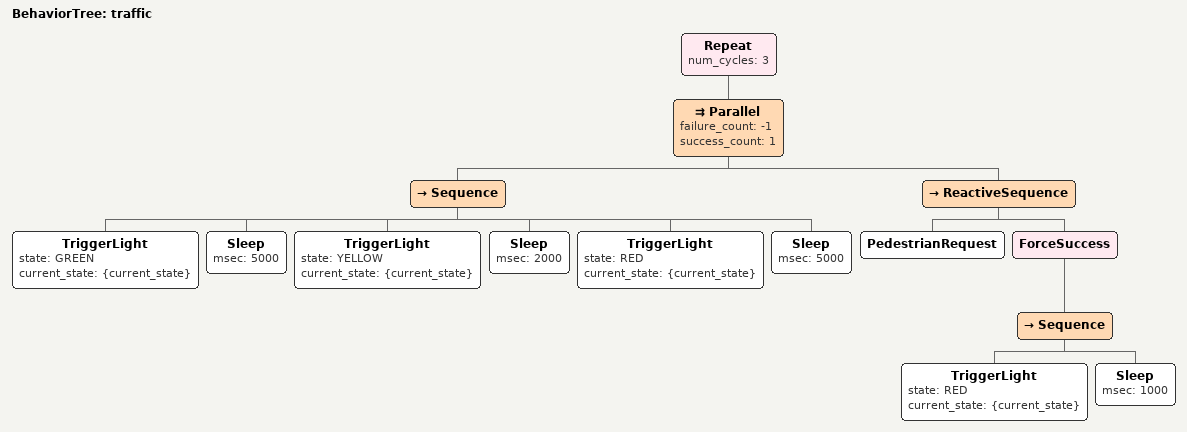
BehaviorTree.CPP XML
<?xml version="1.0" encoding="UTF-8"?>
<root BTCPP_format="4">
  <BehaviorTree ID="traffic">
    <Repeat num_cycles="3">
      <Parallel failure_count="-1"
                success_count="1">
        <Sequence>
          <TriggerLight state="GREEN"
                        current_state="{current_state}"/>
          <Sleep msec="5000"/>
          <TriggerLight state="YELLOW"
                        current_state="{current_state}"/>
          <Sleep msec="2000"/>
          <TriggerLight state="RED"
                        current_state="{current_state}"/>
          <Sleep msec="5000"/>
        </Sequence>
        <ReactiveSequence>
          <PedestrianRequest/>
          <ForceSuccess>
            <Sequence>
              <TriggerLight state="RED"
                            current_state="{current_state}"/>
              <Sleep msec="1000"/>
            </Sequence>
          </ForceSuccess>
        </ReactiveSequence>
      </Parallel>
    </Repeat>
  </BehaviorTree>

</root>
